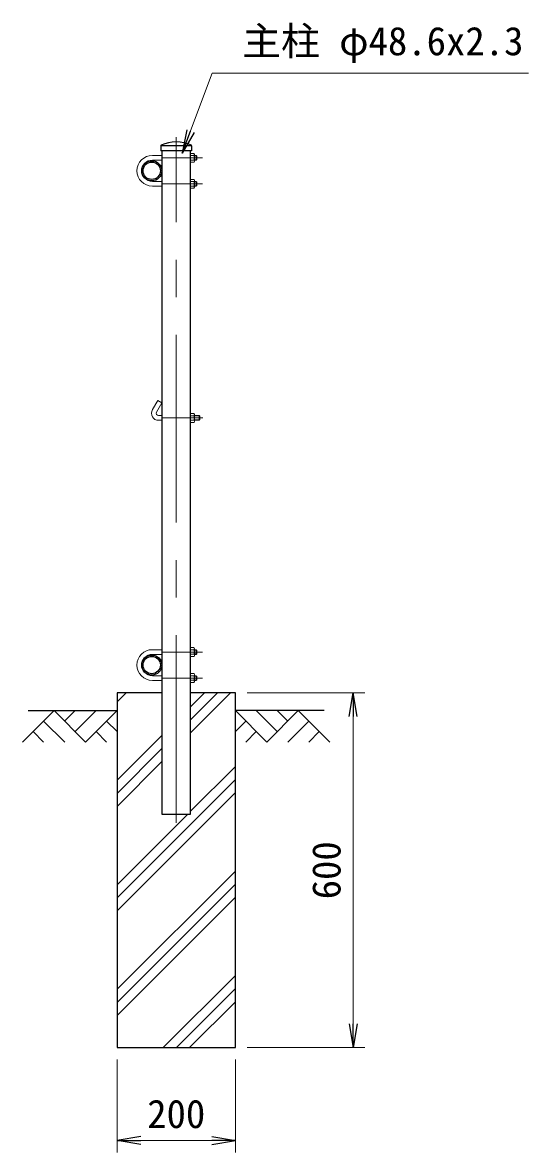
# Model space of a CAD drawing. Units: millimetres, scale not verified. Extents: x -4200 to 4200, y -2970 to 2970.
# Drawn here: x -303 to 552, y -1317 to 594 of the extents above; entities that cross this region are included whole.
import ezdxf
from ezdxf.enums import TextEntityAlignment as Align

# ---------------------------------------------------------------- set-up
doc = ezdxf.new("R2010")
doc.units = ezdxf.units.MM
doc.header["$LTSCALE"] = 10
doc.linetypes.add('USER1', pattern=[50.8, 31.75, -6.35, 6.35, -6.35])
for name, color, linetype, lineweight in [('0-0_D-STR1', 1, 'Continuous', 25), ('0-1_D-DCR-HCH', 7, 'Continuous', 13), ('0-2_D-STR3', 3, 'Continuous', 13), ('0-3_D-BMK', 2, 'USER1', 13), ('0-4_D-STR-DIM', 7, 'Continuous', 13), ('0-7_D-STR4', 7, 'Continuous', 25), ('0-8_D-BGD', 7, 'Continuous', 25), ('0-9_D-STR-TXT', 7, 'Continuous', 13)]:
    doc.layers.add(name, color=color, linetype=linetype, lineweight=lineweight)
doc.layers.add('0-5_0', color=7, linetype='Continuous')
doc.styles.add('ＭＳ ゴシック', font='')
doc.styles.get('ＭＳ ゴシック').set_extended_font_data('MS Gothic')

# ---------------------------------------------------------------- blocks, each defined once
blk = doc.blocks.new('_Open')
at = {"layer": '0-5_0'}
blk.add_line((-10, 1.667), (0, 0), dxfattribs=at)
blk.add_lwpolyline([(-10, -1.667), (0, 0), (-10, 0)], dxfattribs=at)

msp = doc.modelspace()

# ---------------------------------------------------------------- linework, layer by layer
at = {"layer": '0-0_D-STR1'}
for p, q in [((-69.25, 385.56), (-69.25, 377.23)), ((-17.05, 385.23), (-69.25, 385.23)), ((-17.05, 385.56), (-17.05, 377.23)), ((-17.05, 377.23), (-69.25, 377.23))]:
    msp.add_line(p, q, dxfattribs=at)
msp.add_lwpolyline([(-67.45, 377.23), (-67.45, -744.77), (-18.85, -744.77), (-18.85, 377.23)], dxfattribs=at)
for centre, radius in [((-84.45, 343.23), 17), ((-84.45, 343.23), 14.7), ((-84.45, -492.77), 17), ((-84.45, -492.77), 14.7)]:
    msp.add_circle(centre, radius, dxfattribs=at)
for centre, radius, start, end in [((-68.25, 385.56), 1, 122.29827, 180), ((-43.15, 332.89), 59.34, 64.40505, 115.59495), ((-18.05, 385.56), 1, 0, 57.70173)]:
    msp.add_arc(centre, radius, start, end, dxfattribs=at)
at = {"layer": '0-1_D-DCR-HCH'}
for p, q in [((-143.15, -555.07), (-127.85, -539.77)), ((-18.85, -607.55), (48.92, -539.77)), ((-18.85, -585.45), (26.83, -539.77)), ((-18.85, -563.35), (4.73, -539.77)), ((-249.58, -569.77), (-302.79, -622.99)), ((-249.58, -569.77), (-196.36, -622.99)), ((-231.84, -587.51), (-214.1, -569.77)), ((-214.1, -605.25), (-178.63, -569.77)), ((-196.36, -622.99), (-143.15, -569.77)), ((110.06, -622.99), (56.85, -569.77)), ((127.8, -605.25), (92.32, -569.77)), ((163.27, -569.77), (110.06, -622.99)), ((145.63, -587.6), (127.8, -569.77)), ((163.27, -569.77), (216.48, -622.99)), ((-267.31, -587.51), (-231.68, -622.99)), ((-160.89, -587.51), (-143.15, -605.17)), ((74.59, -587.51), (56.85, -605.17)), ((181.01, -587.51), (145.37, -622.99)), ((-285.05, -605.25), (-267.23, -622.99)), ((-178.63, -605.25), (-160.81, -622.99)), ((92.32, -605.25), (74.5, -622.99)), ((198.75, -605.25), (180.93, -622.99)), ((-143.15, -687.65), (-67.45, -611.95)), ((-143.15, -709.75), (-67.45, -634.05)), ((-143.15, -731.85), (-67.45, -656.15)), ((-18.85, -740.13), (56.85, -664.43)), ((-143.15, -886.53), (56.85, -686.53)), ((-143.15, -908.62), (56.85, -708.62)), ((-143.15, -864.43), (-23.5, -744.77)), ((-143.15, -1041.21), (56.85, -841.21)), ((-143.15, -1063.3), (56.85, -863.3)), ((-143.15, -1085.4), (56.85, -885.4)), ((-64.94, -1139.77), (56.85, -1017.98)), ((-42.84, -1139.77), (56.85, -1040.08)), ((-20.75, -1139.77), (56.85, -1062.18))]:
    msp.add_line(p, q, dxfattribs=at)
at = {"layer": '0-2_D-STR3'}
for p, q in [((-83.45, 369.23), (-67.45, 369.23)), ((-18.85, 372.73), (-13.05, 372.73)), ((-18.85, 372.73), (-18.85, 357.73)), ((-13.05, 368.98), (-18.85, 368.98)), ((-12.35, 371.15), (-12.35, 359.58)), ((-12.35, 369.23), (-9.65, 369.23)), ((-12.35, 368.53), (-8.95, 368.53)), ((-8.45, 368.03), (-8.45, 362.43)), ((-83.45, 361.23), (-67.45, 361.23)), ((-13.05, 361.48), (-18.85, 361.48)), ((-18.85, 357.73), (-13.05, 357.73)), ((-12.35, 361.93), (-8.95, 361.93)), ((-12.35, 361.23), (-9.65, 361.23)), ((-9.65, 361.23), (-8.45, 362.43)), ((-83.45, 325.23), (-67.45, 325.23)), ((-13.05, 324.98), (-18.85, 324.98)), ((-12.35, 315.31), (-12.35, 326.87)), ((-12.35, 325.23), (-10.02, 325.23)), ((-8.45, 324.03), (-9.65, 325.23)), ((-9.65, 325.23), (-9.65, 317.23)), ((-83.45, 317.23), (-67.45, 317.23)), ((-13.05, 317.48), (-18.85, 317.48)), ((-18.85, 313.73), (-13.05, 313.73)), ((-12.35, 324.53), (-9.32, 324.53)), ((-12.35, 317.93), (-9.32, 317.93)), ((-12.35, 317.23), (-10.02, 317.23)), ((-9.65, 317.23), (-8.45, 318.43)), ((-8.45, 324.03), (-8.45, 318.43)), ((-74.38, -45.18), (-83.38, -60.77)), ((-67.45, -49.18), (-76.45, -64.77)), ((-67.45, -49.18), (-74.38, -45.18)), ((-72.99, -70.77), (-67.45, -70.77)), ((-18.85, -67.27), (-18.85, -82.27)), ((-18.85, -67.27), (-13.05, -67.27)), ((-13.05, -71.02), (-18.85, -71.02)), ((-12.35, -68.85), (-12.35, -80.42)), ((-12.35, -70.77), (-4.19, -70.77)), ((-12.35, -71.47), (-3.49, -71.47)), ((-4.19, -70.77), (-4.19, -78.77)), ((-2.99, -71.97), (-4.19, -70.77)), ((-2.99, -71.97), (-2.99, -77.57)), ((-72.99, -78.77), (-67.45, -78.77)), ((-13.05, -78.52), (-18.85, -78.52)), ((-18.85, -82.27), (-13.05, -82.27)), ((-12.35, -78.07), (-3.49, -78.07)), ((-12.35, -78.77), (-4.19, -78.77)), ((-4.19, -78.77), (-2.99, -77.57)), ((-83.45, -466.77), (-67.45, -466.77)), ((-83.45, -474.77), (-67.45, -474.77)), ((-18.85, -463.27), (-18.85, -478.27)), ((-18.85, -463.27), (-13.05, -463.27)), ((-13.05, -467.02), (-18.85, -467.02)), ((-13.05, -474.52), (-18.85, -474.52)), ((-12.35, -464.85), (-12.35, -476.42)), ((-12.35, -466.77), (-9.65, -466.77)), ((-12.35, -467.47), (-8.95, -467.47)), ((-12.35, -474.07), (-8.95, -474.07)), ((-12.35, -474.77), (-9.65, -474.77)), ((-9.65, -474.77), (-8.45, -473.57)), ((-8.45, -467.97), (-8.45, -473.57)), ((-18.85, -478.27), (-13.05, -478.27)), ((-83.45, -510.77), (-67.45, -510.77)), ((-13.05, -511.02), (-18.85, -511.02)), ((-12.35, -520.69), (-12.35, -509.13)), ((-12.35, -510.77), (-10.02, -510.77)), ((-12.35, -511.47), (-9.32, -511.47)), ((-8.45, -511.97), (-9.65, -510.77)), ((-9.65, -510.77), (-9.65, -518.77)), ((-8.45, -511.97), (-8.45, -517.57)), ((-83.45, -518.77), (-67.45, -518.77)), ((-13.05, -518.52), (-18.85, -518.52)), ((-18.85, -522.27), (-13.05, -522.27)), ((-12.35, -518.07), (-9.32, -518.07)), ((-12.35, -518.77), (-10.02, -518.77)), ((-9.65, -518.77), (-8.45, -517.57))]:
    msp.add_line(p, q, dxfattribs=at)
for points in [[(-8.45, 368.03), (-9.65, 369.23), (-9.65, 361.23)], [(-18.85, 313.73), (-18.85, 328.73), (-13.05, 328.73)], [(-8.45, -467.97), (-9.65, -466.77), (-9.65, -474.77)], [(-18.85, -522.27), (-18.85, -507.27), (-13.05, -507.27)]]:
    msp.add_lwpolyline(points, dxfattribs=at)
for centre, radius, start, end in [((-83.45, 343.23), 26, 90, 270), ((-22.75, 365.23), 10.39, 338.85295, 21.14705), ((-15.15, 370.85), 2.81, 318.21899, 41.78101), ((-83.45, 343.23), 18, 90, 270), ((-15.21, 359.6), 2.86, 319.0514, 40.9486), ((-22.75, 321.23), 10.39, 338.85295, 21.14705), ((-15.21, 326.85), 2.86, 319.0514, 40.9486), ((-15.15, 315.6), 2.81, 318.21899, 41.78101), ((-72.99, -66.77), 12, 150, 270), ((-72.99, -66.77), 4, 150, 270), ((-22.75, -74.77), 10.39, 338.85295, 21.14705), ((-15.15, -69.15), 2.81, 318.21899, 41.78101), ((-15.21, -80.4), 2.86, 319.0514, 40.9486), ((-83.45, -492.77), 26, 90, 270), ((-83.45, -492.77), 18, 90, 270), ((-22.75, -470.77), 10.39, 338.85295, 21.14705), ((-15.15, -465.15), 2.81, 318.21899, 41.78101), ((-15.21, -476.4), 2.86, 319.0514, 40.9486), ((-22.75, -514.77), 10.39, 338.85295, 21.14705), ((-15.21, -509.15), 2.86, 319.0514, 40.9486), ((-15.15, -520.4), 2.81, 318.21899, 41.78101)]:
    msp.add_arc(centre, radius, start, end, dxfattribs=at)
at = {"layer": '0-3_D-BMK'}
for p, q in [((-43.15, -759.77), (-43.15, 400.23)), ((-67.45, 365.23), (1.14, 365.23)), ((-67.45, 321.23), (1.14, 321.23)), ((-67.45, -74.77), (1.9, -74.77)), ((-67.45, -470.77), (1.14, -470.77)), ((-67.45, -514.77), (1.14, -514.77))]:
    msp.add_line(p, q, dxfattribs=at)
at = {"layer": '0-4_D-STR-DIM'}
for p, q in [((76.85, -539.77), (275.86, -539.77)), ((255.86, -1099.77), (255.86, -579.77)), ((76.85, -1139.77), (275.86, -1139.77)), ((-143.15, -1159.77), (-143.15, -1317.09)), ((56.85, -1159.77), (56.85, -1317.09)), ((-103.15, -1297.09), (16.85, -1297.09))]:
    msp.add_line(p, q, dxfattribs=at)
at = {"layer": '0-7_D-STR4'}
msp.add_line((56.85, -539.77), (-18.85, -539.77), dxfattribs=at)
msp.add_lwpolyline([(-67.45, -539.77), (-143.15, -539.77), (-143.15, -1139.77), (56.85, -1139.77), (56.85, -539.77)], dxfattribs=at)
at = {"layer": '0-8_D-BGD'}
for p, q in [((-293.15, -569.77), (-143.15, -569.77)), ((206.85, -569.77), (56.85, -569.77))]:
    msp.add_line(p, q, dxfattribs=at)
at = {"layer": '0-9_D-STR-TXT'}
msp.add_lwpolyline([(552.24, 508.23), (17.56, 508.23), (-32.47, 374.67)], dxfattribs=at)

# ---------------------------------------------------------------- block references
at = {"layer": '0-4_D-STR-DIM', "xscale": 4, "yscale": 4}
for p, rotation in [((255.86, -539.77), 90), ((255.86, -1139.77), 270), ((-143.15, -1297.09), 180)]:
    msp.add_blockref('_Open', p, dxfattribs=dict(at, rotation=rotation))
msp.add_blockref('_Open', (56.85, -1297.09), dxfattribs=at)
at = {"layer": '0-9_D-STR-TXT', "xscale": 4, "yscale": 4, "rotation": 249.46512}
msp.add_blockref('_Open', (-33.17, 372.8), dxfattribs=at)

# ---------------------------------------------------------------- texts
at = {"layer": '0-4_D-STR-DIM', "style": 'ＭＳ ゴシック'}
msp.add_text('600', height=48.09, rotation=90, dxfattribs=at).set_placement((249.11, -889.02), align=Align.BOTTOM_LEFT)
msp.add_text('200', height=48.09, dxfattribs=at).set_placement((-92.15, -1290.34), align=Align.BOTTOM_LEFT)
at = {"layer": '0-9_D-STR-TXT', "style": 'ＭＳ ゴシック'}
msp.add_text('主柱 φ48.6x2.3', height=48.09, dxfattribs=at).set_placement((68.49, 524.24), align=Align.BOTTOM_LEFT)

doc.saveas('drawing.dxf')
